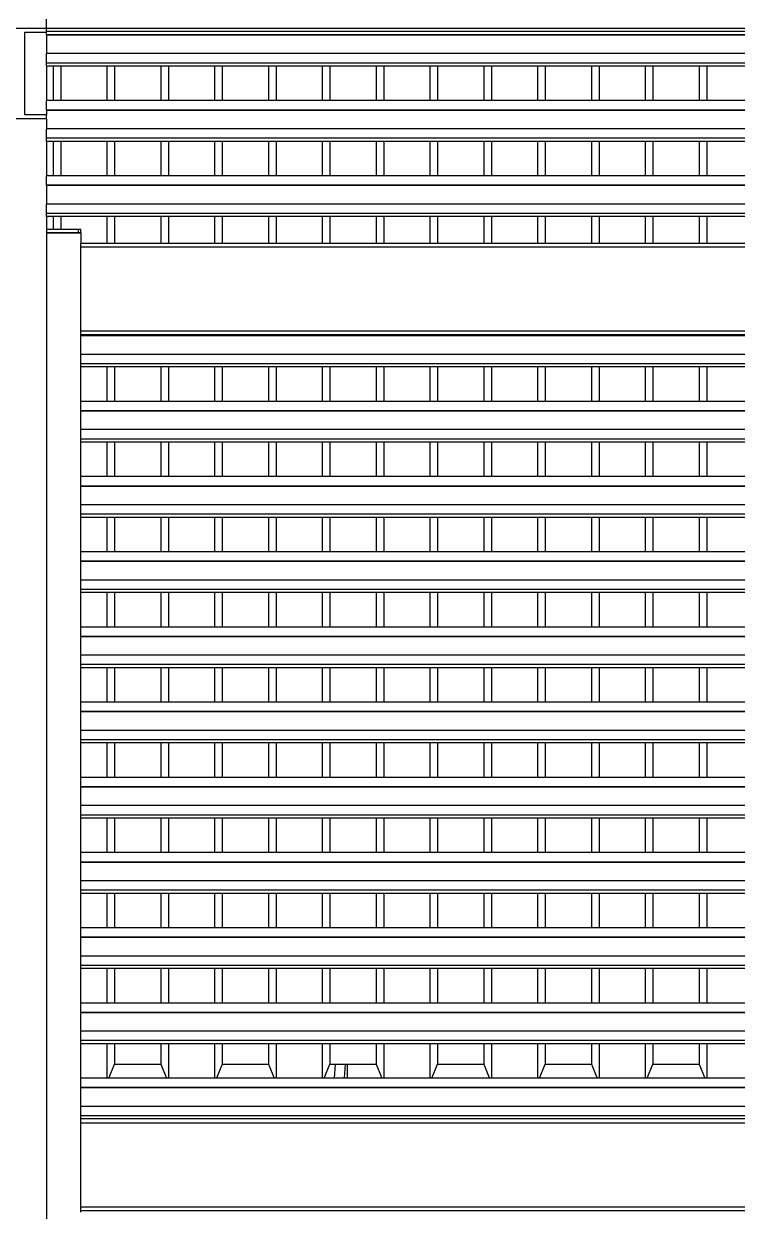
# Model space of a CAD drawing. Extents: x -92 to 92, y -11 to 21.
# Drawn here: x 27.788 to 29.66, y 7.076 to 10.191 of the extents above; entities that cross this region are included whole.
import ezdxf

# ---------------------------------------------------------------- set-up
doc = ezdxf.new("R2010")
doc.units = 0
doc.layers.get('0').update_dxf_attribs({"linetype": 'CONTINUOUS'})

msp = doc.modelspace()

# ---------------------------------------------------------------- linework, layer by layer
for p, q in [((27.8473, 10.1788), (27.8473, 10.2035)), ((27.8473, 10.1788), (27.7273, 10.1788)), ((27.7904, 9.9518), (27.7904, 10.1692)), ((27.7904, 10.1692), (27.8473, 10.1692)), ((27.8473, 10.1706), (27.8473, 10.1788)), ((31.4713, 10.1788), (27.8473, 10.1788)), ((31.4713, 10.1706), (27.8473, 10.1706)), ((27.8473, 10.1692), (27.8473, 10.1706)), ((27.8473, 10.1621), (27.8473, 10.1692)), ((31.4713, 10.1621), (27.8473, 10.1621)), ((27.8473, 10.1613), (27.8473, 10.1621)), ((31.4713, 10.1613), (27.8473, 10.1613)), ((27.8473, 10.1613), (27.8473, 10.1128)), ((31.4713, 10.1128), (27.8473, 10.1128)), ((27.8473, 10.0881), (27.8473, 10.1128)), ((31.4713, 10.0881), (27.8473, 10.0881)), ((27.8473, 10.0799), (27.8473, 10.0881)), ((27.8649, 10.0799), (27.8473, 10.0799)), ((27.8473, 10.0799), (27.8473, 9.9895)), ((27.8649, 10.0799), (27.8649, 9.9895)), ((27.8851, 10.0799), (27.8649, 10.0799)), ((27.8851, 10.0799), (27.8851, 9.9895)), ((28.0061, 10.0799), (27.8851, 10.0799)), ((28.0061, 10.0799), (28.0061, 9.9895)), ((28.0263, 10.0799), (28.0061, 10.0799)), ((28.0263, 10.0799), (28.0263, 9.9895)), ((28.1473, 10.0799), (28.0263, 10.0799)), ((28.1473, 10.0799), (28.1473, 9.9895)), ((28.1675, 10.0799), (28.1473, 10.0799)), ((28.1675, 10.0799), (28.1675, 9.9895)), ((28.2885, 10.0799), (28.1675, 10.0799)), ((28.2885, 10.0799), (28.2885, 9.9895)), ((28.3087, 10.0799), (28.2885, 10.0799)), ((28.3087, 10.0799), (28.3087, 9.9895)), ((28.4297, 10.0799), (28.3087, 10.0799)), ((28.4297, 10.0799), (28.4297, 9.9895)), ((28.4499, 10.0799), (28.4297, 10.0799)), ((28.4499, 10.0799), (28.4499, 9.9895)), ((28.5709, 10.0799), (28.4499, 10.0799)), ((28.5709, 10.0799), (28.5709, 9.9895)), ((28.5911, 10.0799), (28.5709, 10.0799)), ((28.5911, 10.0799), (28.5911, 9.9895)), ((28.7121, 10.0799), (28.5911, 10.0799)), ((28.7121, 10.0799), (28.7121, 9.9895)), ((28.7323, 10.0799), (28.7121, 10.0799)), ((28.7323, 10.0799), (28.7323, 9.9895)), ((28.8533, 10.0799), (28.7323, 10.0799)), ((28.8533, 10.0799), (28.8533, 9.9895)), ((28.8735, 10.0799), (28.8533, 10.0799)), ((28.8735, 10.0799), (28.8735, 9.9895)), ((28.9945, 10.0799), (28.8735, 10.0799)), ((28.9945, 10.0799), (28.9945, 9.9895)), ((29.0147, 10.0799), (28.9945, 10.0799)), ((29.0147, 10.0799), (29.0147, 9.9895)), ((29.1357, 10.0799), (29.0147, 10.0799)), ((29.1357, 10.0799), (29.1357, 9.9895)), ((29.1559, 10.0799), (29.1357, 10.0799)), ((29.1559, 10.0799), (29.1559, 9.9895)), ((29.277, 10.0799), (29.1559, 10.0799)), ((29.277, 10.0799), (29.277, 9.9895)), ((29.2971, 10.0799), (29.277, 10.0799)), ((29.2971, 10.0799), (29.2971, 9.9895)), ((29.4182, 10.0799), (29.2971, 10.0799)), ((29.4182, 10.0799), (29.4182, 9.9895)), ((29.4383, 10.0799), (29.4182, 10.0799)), ((29.4383, 10.0799), (29.4383, 9.9895)), ((29.5594, 10.0799), (29.4383, 10.0799)), ((29.5594, 10.0799), (29.5594, 9.9895)), ((29.5795, 10.0799), (29.5594, 10.0799)), ((29.5795, 10.0799), (29.5795, 9.9895)), ((29.7006, 10.0799), (29.5795, 10.0799)), ((27.8473, 9.9648), (27.8473, 9.9895)), ((27.8649, 9.9895), (27.8473, 9.9895)), ((27.8851, 9.9895), (27.8649, 9.9895)), ((28.0061, 9.9895), (27.8851, 9.9895)), ((28.0263, 9.9895), (28.0061, 9.9895)), ((28.1473, 9.9895), (28.0263, 9.9895)), ((28.1675, 9.9895), (28.1473, 9.9895)), ((28.2885, 9.9895), (28.1675, 9.9895)), ((28.3087, 9.9895), (28.2885, 9.9895)), ((28.4297, 9.9895), (28.3087, 9.9895)), ((28.4499, 9.9895), (28.4297, 9.9895)), ((28.5709, 9.9895), (28.4499, 9.9895)), ((28.5911, 9.9895), (28.5709, 9.9895)), ((28.7121, 9.9895), (28.5911, 9.9895)), ((28.7323, 9.9895), (28.7121, 9.9895)), ((28.8533, 9.9895), (28.7323, 9.9895)), ((28.8735, 9.9895), (28.8533, 9.9895)), ((28.9945, 9.9895), (28.8735, 9.9895)), ((29.0147, 9.9895), (28.9945, 9.9895)), ((29.1357, 9.9895), (29.0147, 9.9895)), ((29.1559, 9.9895), (29.1357, 9.9895)), ((29.277, 9.9895), (29.1559, 9.9895)), ((29.2971, 9.9895), (29.277, 9.9895)), ((29.4182, 9.9895), (29.2971, 9.9895)), ((29.4383, 9.9895), (29.4182, 9.9895)), ((29.5594, 9.9895), (29.4383, 9.9895)), ((29.5795, 9.9895), (29.5594, 9.9895)), ((29.7006, 9.9895), (29.5795, 9.9895)), ((27.8473, 9.9421), (27.7273, 9.9421)), ((27.8473, 9.9518), (27.7904, 9.9518)), ((31.4713, 9.9648), (27.8473, 9.9648)), ((27.8473, 9.964), (27.8473, 9.9648)), ((31.4713, 9.964), (27.8473, 9.964)), ((27.8473, 9.964), (27.8473, 9.9518)), ((27.8473, 9.9421), (27.8473, 9.9518)), ((27.8473, 9.9421), (27.8473, 9.9155)), ((31.4713, 9.9155), (27.8473, 9.9155)), ((27.8473, 9.8908), (27.8473, 9.9155)), ((31.4713, 9.8908), (27.8473, 9.8908)), ((27.8473, 9.8826), (27.8473, 9.8908)), ((27.8649, 9.8826), (27.8473, 9.8826)), ((27.8473, 9.8826), (27.8473, 9.7922)), ((27.8649, 9.8826), (27.8649, 9.7922)), ((27.8851, 9.8826), (27.8649, 9.8826)), ((27.8851, 9.8826), (27.8851, 9.7922)), ((28.0061, 9.8826), (27.8851, 9.8826)), ((28.0061, 9.8826), (28.0061, 9.7922)), ((28.0263, 9.8826), (28.0061, 9.8826)), ((28.0263, 9.8826), (28.0263, 9.7922)), ((28.1473, 9.8826), (28.0263, 9.8826)), ((28.1473, 9.8826), (28.1473, 9.7922)), ((28.1675, 9.8826), (28.1473, 9.8826)), ((28.1675, 9.8826), (28.1675, 9.7922)), ((28.2885, 9.8826), (28.1675, 9.8826)), ((28.2885, 9.8826), (28.2885, 9.7922)), ((28.3087, 9.8826), (28.2885, 9.8826)), ((28.3087, 9.8826), (28.3087, 9.7922)), ((28.4297, 9.8826), (28.3087, 9.8826)), ((28.4297, 9.8826), (28.4297, 9.7922)), ((28.4499, 9.8826), (28.4297, 9.8826)), ((28.4499, 9.8826), (28.4499, 9.7922)), ((28.5709, 9.8826), (28.4499, 9.8826)), ((28.5709, 9.8826), (28.5709, 9.7922)), ((28.5911, 9.8826), (28.5709, 9.8826)), ((28.5911, 9.8826), (28.5911, 9.7922)), ((28.7121, 9.8826), (28.5911, 9.8826)), ((28.7121, 9.8826), (28.7121, 9.7922)), ((28.7323, 9.8826), (28.7121, 9.8826)), ((28.7323, 9.8826), (28.7323, 9.7922)), ((28.8533, 9.8826), (28.7323, 9.8826)), ((28.8533, 9.8826), (28.8533, 9.7922)), ((28.8735, 9.8826), (28.8533, 9.8826)), ((28.8735, 9.8826), (28.8735, 9.7922)), ((28.9945, 9.8826), (28.8735, 9.8826)), ((28.9945, 9.8826), (28.9945, 9.7922)), ((29.0147, 9.8826), (28.9945, 9.8826)), ((29.0147, 9.8826), (29.0147, 9.7922)), ((29.1357, 9.8826), (29.0147, 9.8826)), ((29.1357, 9.8826), (29.1357, 9.7922)), ((29.1559, 9.8826), (29.1357, 9.8826)), ((29.1559, 9.8826), (29.1559, 9.7922)), ((29.277, 9.8826), (29.1559, 9.8826)), ((29.277, 9.8826), (29.277, 9.7922)), ((29.2971, 9.8826), (29.277, 9.8826)), ((29.2971, 9.8826), (29.2971, 9.7922)), ((29.4182, 9.8826), (29.2971, 9.8826)), ((29.4182, 9.8826), (29.4182, 9.7922)), ((29.4383, 9.8826), (29.4182, 9.8826)), ((29.4383, 9.8826), (29.4383, 9.7922)), ((29.5594, 9.8826), (29.4383, 9.8826)), ((29.5594, 9.8826), (29.5594, 9.7922)), ((29.5795, 9.8826), (29.5594, 9.8826)), ((29.5795, 9.8826), (29.5795, 9.7922)), ((29.7006, 9.8826), (29.5795, 9.8826)), ((27.8473, 9.7675), (27.8473, 9.7922)), ((27.8649, 9.7922), (27.8473, 9.7922)), ((27.8851, 9.7922), (27.8649, 9.7922)), ((28.0061, 9.7922), (27.8851, 9.7922)), ((28.0263, 9.7922), (28.0061, 9.7922)), ((28.1473, 9.7922), (28.0263, 9.7922)), ((28.1675, 9.7922), (28.1473, 9.7922)), ((28.2885, 9.7922), (28.1675, 9.7922)), ((28.3087, 9.7922), (28.2885, 9.7922)), ((28.4297, 9.7922), (28.3087, 9.7922)), ((28.4499, 9.7922), (28.4297, 9.7922)), ((28.5709, 9.7922), (28.4499, 9.7922)), ((28.5911, 9.7922), (28.5709, 9.7922)), ((28.7121, 9.7922), (28.5911, 9.7922)), ((28.7323, 9.7922), (28.7121, 9.7922)), ((28.8533, 9.7922), (28.7323, 9.7922)), ((28.8735, 9.7922), (28.8533, 9.7922)), ((28.9945, 9.7922), (28.8735, 9.7922)), ((29.0147, 9.7922), (28.9945, 9.7922)), ((29.1357, 9.7922), (29.0147, 9.7922)), ((29.1559, 9.7922), (29.1357, 9.7922)), ((29.277, 9.7922), (29.1559, 9.7922)), ((29.2971, 9.7922), (29.277, 9.7922)), ((29.4182, 9.7922), (29.2971, 9.7922)), ((29.4383, 9.7922), (29.4182, 9.7922)), ((29.5594, 9.7922), (29.4383, 9.7922)), ((29.5795, 9.7922), (29.5594, 9.7922)), ((29.7006, 9.7922), (29.5795, 9.7922)), ((31.4713, 9.7675), (27.8473, 9.7675)), ((27.8473, 9.7667), (27.8473, 9.7675)), ((31.4713, 9.7667), (27.8473, 9.7667)), ((27.8473, 9.7667), (27.8473, 9.7182)), ((31.4713, 9.7182), (27.8473, 9.7182)), ((27.8473, 9.6936), (27.8473, 9.7182)), ((31.4713, 9.6936), (27.8473, 9.6936)), ((27.8473, 9.6853), (27.8473, 9.6936)), ((27.8649, 9.6853), (27.8473, 9.6853)), ((27.8473, 9.6853), (27.8473, 9.6523)), ((27.8649, 9.6853), (27.8649, 9.6523)), ((27.8851, 9.6853), (27.8649, 9.6853)), ((27.8851, 9.6853), (27.8851, 9.6523)), ((28.0061, 9.6853), (27.8851, 9.6853)), ((28.0061, 9.6853), (28.0061, 9.6157)), ((28.0263, 9.6853), (28.0061, 9.6853)), ((28.0263, 9.6853), (28.0263, 9.6157)), ((28.1473, 9.6853), (28.0263, 9.6853)), ((28.1473, 9.6853), (28.1473, 9.6157)), ((28.1675, 9.6853), (28.1473, 9.6853)), ((28.1675, 9.6853), (28.1675, 9.6157)), ((28.2885, 9.6853), (28.1675, 9.6853)), ((28.2885, 9.6853), (28.2885, 9.6157)), ((28.3087, 9.6853), (28.2885, 9.6853)), ((28.3087, 9.6853), (28.3087, 9.6157)), ((28.4297, 9.6853), (28.3087, 9.6853)), ((28.4297, 9.6853), (28.4297, 9.6157)), ((28.4499, 9.6853), (28.4297, 9.6853)), ((28.4499, 9.6853), (28.4499, 9.6157)), ((28.5709, 9.6853), (28.4499, 9.6853)), ((28.5709, 9.6853), (28.5709, 9.6157)), ((28.5911, 9.6853), (28.5709, 9.6853)), ((28.5911, 9.6853), (28.5911, 9.6157)), ((28.7121, 9.6853), (28.5911, 9.6853)), ((28.7121, 9.6853), (28.7121, 9.6157)), ((28.7323, 9.6853), (28.7121, 9.6853)), ((28.7323, 9.6853), (28.7323, 9.6157)), ((28.8533, 9.6853), (28.7323, 9.6853)), ((28.8533, 9.6853), (28.8533, 9.6157)), ((28.8735, 9.6853), (28.8533, 9.6853)), ((28.8735, 9.6853), (28.8735, 9.6157)), ((28.9945, 9.6853), (28.8735, 9.6853)), ((28.9945, 9.6853), (28.9945, 9.6157)), ((29.0147, 9.6853), (28.9945, 9.6853)), ((29.0147, 9.6853), (29.0147, 9.6157)), ((29.1357, 9.6853), (29.0147, 9.6853)), ((29.1357, 9.6853), (29.1357, 9.6157)), ((29.1559, 9.6853), (29.1357, 9.6853)), ((29.1559, 9.6853), (29.1559, 9.6157)), ((29.277, 9.6853), (29.1559, 9.6853)), ((29.277, 9.6853), (29.277, 9.6157)), ((29.2971, 9.6853), (29.277, 9.6853)), ((29.2971, 9.6853), (29.2971, 9.6157)), ((29.4182, 9.6853), (29.2971, 9.6853)), ((29.4182, 9.6853), (29.4182, 9.6157)), ((29.4383, 9.6853), (29.4182, 9.6853)), ((29.4383, 9.6853), (29.4383, 9.6157)), ((29.5594, 9.6853), (29.4383, 9.6853)), ((29.5594, 9.6853), (29.5594, 9.6157)), ((29.5795, 9.6853), (29.5594, 9.6853)), ((29.5795, 9.6853), (29.5795, 9.6157)), ((29.7006, 9.6853), (29.5795, 9.6853)), ((27.8473, 9.6523), (27.8649, 9.6523)), ((27.8473, 9.6523), (27.8473, 9.6424)), ((27.8473, 9.6424), (27.9313, 9.6424)), ((27.8473, 9.6424), (27.8473, 9.6423)), ((27.9313, 9.6423), (27.8473, 9.6423)), ((27.8473, 9.6423), (27.8473, 3.7037)), ((27.8649, 9.6523), (27.8851, 9.6523)), ((27.8851, 9.6523), (27.9313, 9.6523)), ((27.9313, 9.6424), (27.9313, 9.6523)), ((27.9313, 9.6523), (27.9373, 9.6523)), ((27.9313, 9.6424), (27.9313, 9.6423)), ((27.9313, 9.6424), (27.9373, 9.6424)), ((27.9373, 9.6423), (27.9313, 9.6423)), ((27.9373, 9.6424), (27.9373, 9.6523)), ((27.9373, 9.6424), (27.9373, 9.6423)), ((27.9373, 9.6423), (27.9373, 9.6157)), ((27.9373, 9.6157), (28.0061, 9.6157)), ((27.9373, 9.6059), (27.9373, 9.6157)), ((27.9373, 9.6059), (31.4713, 9.6059)), ((27.9373, 9.3855), (27.9373, 9.6059)), ((28.0061, 9.6157), (28.0263, 9.6157)), ((28.0263, 9.6157), (28.1473, 9.6157)), ((28.1473, 9.6157), (28.1675, 9.6157)), ((28.1675, 9.6157), (28.2885, 9.6157)), ((28.2885, 9.6157), (28.3087, 9.6157)), ((28.3087, 9.6157), (28.4297, 9.6157)), ((28.4297, 9.6157), (28.4499, 9.6157)), ((28.4499, 9.6157), (28.5709, 9.6157)), ((28.5709, 9.6157), (28.5911, 9.6157)), ((28.5911, 9.6157), (28.7121, 9.6157)), ((28.7121, 9.6157), (28.7323, 9.6157)), ((28.7323, 9.6157), (28.8533, 9.6157)), ((28.8533, 9.6157), (28.8735, 9.6157)), ((28.8735, 9.6157), (28.9945, 9.6157)), ((28.9945, 9.6157), (29.0147, 9.6157)), ((29.0147, 9.6157), (29.1357, 9.6157)), ((29.1357, 9.6157), (29.1559, 9.6157)), ((29.1559, 9.6157), (29.277, 9.6157)), ((29.277, 9.6157), (29.2971, 9.6157)), ((29.2971, 9.6157), (29.4182, 9.6157)), ((29.4182, 9.6157), (29.4383, 9.6157)), ((29.4383, 9.6157), (29.5594, 9.6157)), ((29.5594, 9.6157), (29.5795, 9.6157)), ((29.5795, 9.6157), (29.7006, 9.6157)), ((27.9373, 9.3855), (31.4713, 9.3855)), ((27.9373, 9.3757), (27.9373, 9.3855)), ((27.9373, 9.3757), (31.4713, 9.3757)), ((27.9373, 9.373), (27.9373, 9.3757)), ((31.4713, 9.373), (27.9373, 9.373)), ((27.9373, 9.3722), (27.9373, 9.373)), ((31.4713, 9.3722), (27.9373, 9.3722)), ((27.9373, 9.3237), (27.9373, 9.3722)), ((31.4713, 9.3237), (27.9373, 9.3237)), ((27.9373, 9.299), (27.9373, 9.3237)), ((31.4713, 9.299), (27.9373, 9.299)), ((27.9373, 9.2908), (27.9373, 9.299)), ((28.0061, 9.2908), (27.9373, 9.2908)), ((27.9373, 9.2004), (27.9373, 9.2908)), ((28.0061, 9.2908), (28.0061, 9.2004)), ((28.0263, 9.2908), (28.0061, 9.2908)), ((28.0263, 9.2908), (28.0263, 9.2004)), ((28.1473, 9.2908), (28.0263, 9.2908)), ((28.1473, 9.2908), (28.1473, 9.2004)), ((28.1675, 9.2908), (28.1473, 9.2908)), ((28.1675, 9.2908), (28.1675, 9.2004)), ((28.2885, 9.2908), (28.1675, 9.2908)), ((28.2885, 9.2908), (28.2885, 9.2004)), ((28.3087, 9.2908), (28.2885, 9.2908)), ((28.3087, 9.2908), (28.3087, 9.2004)), ((28.4297, 9.2908), (28.3087, 9.2908)), ((28.4297, 9.2908), (28.4297, 9.2004)), ((28.4499, 9.2908), (28.4297, 9.2908)), ((28.4499, 9.2908), (28.4499, 9.2004)), ((28.5709, 9.2908), (28.4499, 9.2908)), ((28.5709, 9.2908), (28.5709, 9.2004)), ((28.5911, 9.2908), (28.5709, 9.2908)), ((28.5911, 9.2908), (28.5911, 9.2004)), ((28.7121, 9.2908), (28.5911, 9.2908)), ((28.7121, 9.2908), (28.7121, 9.2004)), ((28.7323, 9.2908), (28.7121, 9.2908)), ((28.7323, 9.2908), (28.7323, 9.2004)), ((28.8533, 9.2908), (28.7323, 9.2908)), ((28.8533, 9.2908), (28.8533, 9.2004)), ((28.8735, 9.2908), (28.8533, 9.2908)), ((28.8735, 9.2908), (28.8735, 9.2004)), ((28.9945, 9.2908), (28.8735, 9.2908)), ((28.9945, 9.2908), (28.9945, 9.2004)), ((29.0147, 9.2908), (28.9945, 9.2908)), ((29.0147, 9.2908), (29.0147, 9.2004)), ((29.1357, 9.2908), (29.0147, 9.2908)), ((29.1357, 9.2908), (29.1357, 9.2004)), ((29.1559, 9.2908), (29.1357, 9.2908)), ((29.1559, 9.2908), (29.1559, 9.2004)), ((29.277, 9.2908), (29.1559, 9.2908)), ((29.277, 9.2908), (29.277, 9.2004)), ((29.2971, 9.2908), (29.277, 9.2908)), ((29.2971, 9.2908), (29.2971, 9.2004)), ((29.4182, 9.2908), (29.2971, 9.2908)), ((29.4182, 9.2908), (29.4182, 9.2004)), ((29.4383, 9.2908), (29.4182, 9.2908)), ((29.4383, 9.2908), (29.4383, 9.2004)), ((29.5594, 9.2908), (29.4383, 9.2908)), ((29.5594, 9.2908), (29.5594, 9.2004)), ((29.5795, 9.2908), (29.5594, 9.2908)), ((29.5795, 9.2908), (29.5795, 9.2004)), ((29.7006, 9.2908), (29.5795, 9.2908)), ((28.0061, 9.2004), (27.9373, 9.2004)), ((27.9373, 9.1757), (27.9373, 9.2004)), ((28.0263, 9.2004), (28.0061, 9.2004)), ((28.1473, 9.2004), (28.0263, 9.2004)), ((28.1675, 9.2004), (28.1473, 9.2004)), ((28.2885, 9.2004), (28.1675, 9.2004)), ((28.3087, 9.2004), (28.2885, 9.2004)), ((28.4297, 9.2004), (28.3087, 9.2004)), ((28.4499, 9.2004), (28.4297, 9.2004)), ((28.5709, 9.2004), (28.4499, 9.2004)), ((28.5911, 9.2004), (28.5709, 9.2004)), ((28.7121, 9.2004), (28.5911, 9.2004)), ((28.7323, 9.2004), (28.7121, 9.2004)), ((28.8533, 9.2004), (28.7323, 9.2004)), ((28.8735, 9.2004), (28.8533, 9.2004)), ((28.9945, 9.2004), (28.8735, 9.2004)), ((29.0147, 9.2004), (28.9945, 9.2004)), ((29.1357, 9.2004), (29.0147, 9.2004)), ((29.1559, 9.2004), (29.1357, 9.2004)), ((29.277, 9.2004), (29.1559, 9.2004)), ((29.2971, 9.2004), (29.277, 9.2004)), ((29.4182, 9.2004), (29.2971, 9.2004)), ((29.4383, 9.2004), (29.4182, 9.2004)), ((29.5594, 9.2004), (29.4383, 9.2004)), ((29.5795, 9.2004), (29.5594, 9.2004)), ((29.7006, 9.2004), (29.5795, 9.2004)), ((31.4713, 9.1757), (27.9373, 9.1757)), ((27.9373, 9.1749), (27.9373, 9.1757)), ((31.4713, 9.1749), (27.9373, 9.1749)), ((27.9373, 9.1264), (27.9373, 9.1749)), ((31.4713, 9.1264), (27.9373, 9.1264)), ((27.9373, 9.1017), (27.9373, 9.1264)), ((31.4713, 9.1017), (27.9373, 9.1017)), ((27.9373, 9.0935), (27.9373, 9.1017)), ((28.0061, 9.0935), (27.9373, 9.0935)), ((27.9373, 9.0031), (27.9373, 9.0935)), ((28.0061, 9.0935), (28.0061, 9.0031)), ((28.0263, 9.0935), (28.0061, 9.0935)), ((28.0263, 9.0935), (28.0263, 9.0031)), ((28.1473, 9.0935), (28.0263, 9.0935)), ((28.1473, 9.0935), (28.1473, 9.0031)), ((28.1675, 9.0935), (28.1473, 9.0935)), ((28.1675, 9.0935), (28.1675, 9.0031)), ((28.2885, 9.0935), (28.1675, 9.0935)), ((28.2885, 9.0935), (28.2885, 9.0031)), ((28.3087, 9.0935), (28.2885, 9.0935)), ((28.3087, 9.0935), (28.3087, 9.0031)), ((28.4297, 9.0935), (28.3087, 9.0935)), ((28.4297, 9.0935), (28.4297, 9.0031)), ((28.4499, 9.0935), (28.4297, 9.0935)), ((28.4499, 9.0935), (28.4499, 9.0031)), ((28.5709, 9.0935), (28.4499, 9.0935)), ((28.5709, 9.0935), (28.5709, 9.0031)), ((28.5911, 9.0935), (28.5709, 9.0935)), ((28.5911, 9.0935), (28.5911, 9.0031)), ((28.7121, 9.0935), (28.5911, 9.0935)), ((28.7121, 9.0935), (28.7121, 9.0031)), ((28.7323, 9.0935), (28.7121, 9.0935)), ((28.7323, 9.0935), (28.7323, 9.0031)), ((28.8533, 9.0935), (28.7323, 9.0935)), ((28.8533, 9.0935), (28.8533, 9.0031)), ((28.8735, 9.0935), (28.8533, 9.0935)), ((28.8735, 9.0935), (28.8735, 9.0031)), ((28.9945, 9.0935), (28.8735, 9.0935)), ((28.9945, 9.0935), (28.9945, 9.0031)), ((29.0147, 9.0935), (28.9945, 9.0935)), ((29.0147, 9.0935), (29.0147, 9.0031)), ((29.1357, 9.0935), (29.0147, 9.0935)), ((29.1357, 9.0935), (29.1357, 9.0031)), ((29.1559, 9.0935), (29.1357, 9.0935)), ((29.1559, 9.0935), (29.1559, 9.0031)), ((29.277, 9.0935), (29.1559, 9.0935)), ((29.277, 9.0935), (29.277, 9.0031)), ((29.2971, 9.0935), (29.277, 9.0935)), ((29.2971, 9.0935), (29.2971, 9.0031)), ((29.4182, 9.0935), (29.2971, 9.0935)), ((29.4182, 9.0935), (29.4182, 9.0031)), ((29.4383, 9.0935), (29.4182, 9.0935)), ((29.4383, 9.0935), (29.4383, 9.0031)), ((29.5594, 9.0935), (29.4383, 9.0935)), ((29.5594, 9.0935), (29.5594, 9.0031)), ((29.5795, 9.0935), (29.5594, 9.0935)), ((29.5795, 9.0935), (29.5795, 9.0031)), ((29.7006, 9.0935), (29.5795, 9.0935)), ((28.0061, 9.0031), (27.9373, 9.0031)), ((27.9373, 8.9784), (27.9373, 9.0031)), ((31.4713, 8.9784), (27.9373, 8.9784)), ((27.9373, 8.9776), (27.9373, 8.9784)), ((31.4713, 8.9776), (27.9373, 8.9776)), ((27.9373, 8.9291), (27.9373, 8.9776)), ((28.0263, 9.0031), (28.0061, 9.0031)), ((28.1473, 9.0031), (28.0263, 9.0031)), ((28.1675, 9.0031), (28.1473, 9.0031)), ((28.2885, 9.0031), (28.1675, 9.0031)), ((28.3087, 9.0031), (28.2885, 9.0031)), ((28.4297, 9.0031), (28.3087, 9.0031)), ((28.4499, 9.0031), (28.4297, 9.0031)), ((28.5709, 9.0031), (28.4499, 9.0031)), ((28.5911, 9.0031), (28.5709, 9.0031)), ((28.7121, 9.0031), (28.5911, 9.0031)), ((28.7323, 9.0031), (28.7121, 9.0031)), ((28.8533, 9.0031), (28.7323, 9.0031)), ((28.8735, 9.0031), (28.8533, 9.0031)), ((28.9945, 9.0031), (28.8735, 9.0031)), ((29.0147, 9.0031), (28.9945, 9.0031)), ((29.1357, 9.0031), (29.0147, 9.0031)), ((29.1559, 9.0031), (29.1357, 9.0031)), ((29.277, 9.0031), (29.1559, 9.0031)), ((29.2971, 9.0031), (29.277, 9.0031)), ((29.4182, 9.0031), (29.2971, 9.0031)), ((29.4383, 9.0031), (29.4182, 9.0031)), ((29.5594, 9.0031), (29.4383, 9.0031)), ((29.5795, 9.0031), (29.5594, 9.0031)), ((29.7006, 9.0031), (29.5795, 9.0031)), ((31.4713, 8.9291), (27.9373, 8.9291)), ((27.9373, 8.9044), (27.9373, 8.9291)), ((31.4713, 8.9044), (27.9373, 8.9044)), ((27.9373, 8.8962), (27.9373, 8.9044)), ((28.0061, 8.8962), (27.9373, 8.8962)), ((27.9373, 8.8058), (27.9373, 8.8962)), ((28.0061, 8.8962), (28.0061, 8.8058)), ((28.0263, 8.8962), (28.0061, 8.8962)), ((28.0263, 8.8962), (28.0263, 8.8058)), ((28.1473, 8.8962), (28.0263, 8.8962)), ((28.1473, 8.8962), (28.1473, 8.8058)), ((28.1675, 8.8962), (28.1473, 8.8962)), ((28.1675, 8.8962), (28.1675, 8.8058)), ((28.2885, 8.8962), (28.1675, 8.8962)), ((28.2885, 8.8962), (28.2885, 8.8058)), ((28.3087, 8.8962), (28.2885, 8.8962)), ((28.3087, 8.8962), (28.3087, 8.8058)), ((28.4297, 8.8962), (28.3087, 8.8962)), ((28.4297, 8.8962), (28.4297, 8.8058)), ((28.4499, 8.8962), (28.4297, 8.8962)), ((28.4499, 8.8962), (28.4499, 8.8058)), ((28.5709, 8.8962), (28.4499, 8.8962)), ((28.5709, 8.8962), (28.5709, 8.8058)), ((28.5911, 8.8962), (28.5709, 8.8962)), ((28.5911, 8.8962), (28.5911, 8.8058)), ((28.7121, 8.8962), (28.5911, 8.8962)), ((28.7121, 8.8962), (28.7121, 8.8058)), ((28.7323, 8.8962), (28.7121, 8.8962)), ((28.7323, 8.8962), (28.7323, 8.8058)), ((28.8533, 8.8962), (28.7323, 8.8962)), ((28.8533, 8.8962), (28.8533, 8.8058)), ((28.8735, 8.8962), (28.8533, 8.8962)), ((28.8735, 8.8962), (28.8735, 8.8058)), ((28.9945, 8.8962), (28.8735, 8.8962)), ((28.9945, 8.8962), (28.9945, 8.8058)), ((29.0147, 8.8962), (28.9945, 8.8962)), ((29.0147, 8.8962), (29.0147, 8.8058)), ((29.1357, 8.8962), (29.0147, 8.8962)), ((29.1357, 8.8962), (29.1357, 8.8058)), ((29.1559, 8.8962), (29.1357, 8.8962)), ((29.1559, 8.8962), (29.1559, 8.8058)), ((29.277, 8.8962), (29.1559, 8.8962)), ((29.277, 8.8962), (29.277, 8.8058)), ((29.2971, 8.8962), (29.277, 8.8962)), ((29.2971, 8.8962), (29.2971, 8.8058)), ((29.4182, 8.8962), (29.2971, 8.8962)), ((29.4182, 8.8962), (29.4182, 8.8058)), ((29.4383, 8.8962), (29.4182, 8.8962)), ((29.4383, 8.8962), (29.4383, 8.8058)), ((29.5594, 8.8962), (29.4383, 8.8962)), ((29.5594, 8.8962), (29.5594, 8.8058)), ((29.5795, 8.8962), (29.5594, 8.8962)), ((29.5795, 8.8962), (29.5795, 8.8058)), ((29.7006, 8.8962), (29.5795, 8.8962)), ((28.0061, 8.8058), (27.9373, 8.8058)), ((27.9373, 8.7811), (27.9373, 8.8058)), ((28.0263, 8.8058), (28.0061, 8.8058)), ((28.1473, 8.8058), (28.0263, 8.8058)), ((28.1675, 8.8058), (28.1473, 8.8058)), ((28.2885, 8.8058), (28.1675, 8.8058)), ((28.3087, 8.8058), (28.2885, 8.8058)), ((28.4297, 8.8058), (28.3087, 8.8058)), ((28.4499, 8.8058), (28.4297, 8.8058)), ((28.5709, 8.8058), (28.4499, 8.8058)), ((28.5911, 8.8058), (28.5709, 8.8058)), ((28.7121, 8.8058), (28.5911, 8.8058)), ((28.7323, 8.8058), (28.7121, 8.8058)), ((28.8533, 8.8058), (28.7323, 8.8058)), ((28.8735, 8.8058), (28.8533, 8.8058)), ((28.9945, 8.8058), (28.8735, 8.8058)), ((29.0147, 8.8058), (28.9945, 8.8058)), ((29.1357, 8.8058), (29.0147, 8.8058)), ((29.1559, 8.8058), (29.1357, 8.8058)), ((29.277, 8.8058), (29.1559, 8.8058)), ((29.2971, 8.8058), (29.277, 8.8058)), ((29.4182, 8.8058), (29.2971, 8.8058)), ((29.4383, 8.8058), (29.4182, 8.8058)), ((29.5594, 8.8058), (29.4383, 8.8058)), ((29.5795, 8.8058), (29.5594, 8.8058)), ((29.7006, 8.8058), (29.5795, 8.8058)), ((31.4713, 8.7811), (27.9373, 8.7811)), ((27.9373, 8.7803), (27.9373, 8.7811)), ((31.4713, 8.7803), (27.9373, 8.7803)), ((27.9373, 8.7318), (27.9373, 8.7803)), ((31.4713, 8.7318), (27.9373, 8.7318)), ((27.9373, 8.7072), (27.9373, 8.7318)), ((31.4713, 8.7072), (27.9373, 8.7072)), ((27.9373, 8.699), (27.9373, 8.7072)), ((28.0061, 8.699), (27.9373, 8.699)), ((27.9373, 8.6085), (27.9373, 8.699)), ((28.0061, 8.699), (28.0061, 8.6085)), ((28.0263, 8.699), (28.0061, 8.699)), ((28.0263, 8.699), (28.0263, 8.6085)), ((28.1473, 8.699), (28.0263, 8.699)), ((28.1473, 8.699), (28.1473, 8.6085)), ((28.1675, 8.699), (28.1473, 8.699)), ((28.1675, 8.699), (28.1675, 8.6085)), ((28.2885, 8.699), (28.1675, 8.699)), ((28.2885, 8.699), (28.2885, 8.6085)), ((28.3087, 8.699), (28.2885, 8.699)), ((28.3087, 8.699), (28.3087, 8.6085)), ((28.4297, 8.699), (28.3087, 8.699)), ((28.4297, 8.699), (28.4297, 8.6085)), ((28.4499, 8.699), (28.4297, 8.699)), ((28.4499, 8.699), (28.4499, 8.6085)), ((28.5709, 8.699), (28.4499, 8.699)), ((28.5709, 8.699), (28.5709, 8.6085)), ((28.5911, 8.699), (28.5709, 8.699)), ((28.5911, 8.699), (28.5911, 8.6085)), ((28.7121, 8.699), (28.5911, 8.699)), ((28.7121, 8.699), (28.7121, 8.6085)), ((28.7323, 8.699), (28.7121, 8.699)), ((28.7323, 8.699), (28.7323, 8.6085)), ((28.8533, 8.699), (28.7323, 8.699)), ((28.8533, 8.699), (28.8533, 8.6085)), ((28.8735, 8.699), (28.8533, 8.699)), ((28.8735, 8.699), (28.8735, 8.6085)), ((28.9945, 8.699), (28.8735, 8.699)), ((28.9945, 8.699), (28.9945, 8.6085)), ((29.0147, 8.699), (28.9945, 8.699)), ((29.0147, 8.699), (29.0147, 8.6085)), ((29.1357, 8.699), (29.0147, 8.699)), ((29.1357, 8.699), (29.1357, 8.6085)), ((29.1559, 8.699), (29.1357, 8.699)), ((29.1559, 8.699), (29.1559, 8.6085)), ((29.277, 8.699), (29.1559, 8.699)), ((29.277, 8.699), (29.277, 8.6085)), ((29.2971, 8.699), (29.277, 8.699)), ((29.2971, 8.699), (29.2971, 8.6085)), ((29.4182, 8.699), (29.2971, 8.699)), ((29.4182, 8.699), (29.4182, 8.6085)), ((29.4383, 8.699), (29.4182, 8.699)), ((29.4383, 8.699), (29.4383, 8.6085)), ((29.5594, 8.699), (29.4383, 8.699)), ((29.5594, 8.699), (29.5594, 8.6085)), ((29.5795, 8.699), (29.5594, 8.699)), ((29.5795, 8.699), (29.5795, 8.6085)), ((29.7006, 8.699), (29.5795, 8.699)), ((28.0061, 8.6085), (27.9373, 8.6085)), ((27.9373, 8.5839), (27.9373, 8.6085)), ((28.0263, 8.6085), (28.0061, 8.6085)), ((28.1473, 8.6085), (28.0263, 8.6085)), ((28.1675, 8.6085), (28.1473, 8.6085)), ((28.2885, 8.6085), (28.1675, 8.6085)), ((28.3087, 8.6085), (28.2885, 8.6085)), ((28.4297, 8.6085), (28.3087, 8.6085)), ((28.4499, 8.6085), (28.4297, 8.6085)), ((28.5709, 8.6085), (28.4499, 8.6085)), ((28.5911, 8.6085), (28.5709, 8.6085)), ((28.7121, 8.6085), (28.5911, 8.6085)), ((28.7323, 8.6085), (28.7121, 8.6085)), ((28.8533, 8.6085), (28.7323, 8.6085)), ((28.8735, 8.6085), (28.8533, 8.6085)), ((28.9945, 8.6085), (28.8735, 8.6085)), ((29.0147, 8.6085), (28.9945, 8.6085)), ((29.1357, 8.6085), (29.0147, 8.6085)), ((29.1559, 8.6085), (29.1357, 8.6085)), ((29.277, 8.6085), (29.1559, 8.6085)), ((29.2971, 8.6085), (29.277, 8.6085)), ((29.4182, 8.6085), (29.2971, 8.6085)), ((29.4383, 8.6085), (29.4182, 8.6085)), ((29.5594, 8.6085), (29.4383, 8.6085)), ((29.5795, 8.6085), (29.5594, 8.6085)), ((29.7006, 8.6085), (29.5795, 8.6085)), ((31.4713, 8.5839), (27.9373, 8.5839)), ((27.9373, 8.583), (27.9373, 8.5839)), ((31.4713, 8.583), (27.9373, 8.583)), ((27.9373, 8.5346), (27.9373, 8.583)), ((31.4713, 8.5346), (27.9373, 8.5346)), ((27.9373, 8.5099), (27.9373, 8.5346)), ((31.4713, 8.5099), (27.9373, 8.5099)), ((27.9373, 8.5017), (27.9373, 8.5099)), ((28.0061, 8.5017), (27.9373, 8.5017)), ((27.9373, 8.4113), (27.9373, 8.5017)), ((28.0061, 8.5017), (28.0061, 8.4113)), ((28.0263, 8.5017), (28.0061, 8.5017)), ((28.0263, 8.5017), (28.0263, 8.4113)), ((28.1473, 8.5017), (28.0263, 8.5017)), ((28.1473, 8.5017), (28.1473, 8.4113)), ((28.1675, 8.5017), (28.1473, 8.5017)), ((28.1675, 8.5017), (28.1675, 8.4113)), ((28.2885, 8.5017), (28.1675, 8.5017)), ((28.2885, 8.5017), (28.2885, 8.4113)), ((28.3087, 8.5017), (28.2885, 8.5017)), ((28.3087, 8.5017), (28.3087, 8.4113)), ((28.4297, 8.5017), (28.3087, 8.5017)), ((28.4297, 8.5017), (28.4297, 8.4113)), ((28.4499, 8.5017), (28.4297, 8.5017)), ((28.4499, 8.5017), (28.4499, 8.4113)), ((28.5709, 8.5017), (28.4499, 8.5017)), ((28.5709, 8.5017), (28.5709, 8.4113)), ((28.5911, 8.5017), (28.5709, 8.5017)), ((28.5911, 8.5017), (28.5911, 8.4113)), ((28.7121, 8.5017), (28.5911, 8.5017)), ((28.7121, 8.5017), (28.7121, 8.4113)), ((28.7323, 8.5017), (28.7121, 8.5017)), ((28.7323, 8.5017), (28.7323, 8.4113)), ((28.8533, 8.5017), (28.7323, 8.5017)), ((28.8533, 8.5017), (28.8533, 8.4113)), ((28.8735, 8.5017), (28.8533, 8.5017)), ((28.8735, 8.5017), (28.8735, 8.4113)), ((28.9945, 8.5017), (28.8735, 8.5017)), ((28.9945, 8.5017), (28.9945, 8.4113)), ((29.0147, 8.5017), (28.9945, 8.5017)), ((29.0147, 8.5017), (29.0147, 8.4113)), ((29.1357, 8.5017), (29.0147, 8.5017)), ((29.1357, 8.5017), (29.1357, 8.4113)), ((29.1559, 8.5017), (29.1357, 8.5017)), ((29.1559, 8.5017), (29.1559, 8.4113)), ((29.277, 8.5017), (29.1559, 8.5017)), ((29.277, 8.5017), (29.277, 8.4113)), ((29.2971, 8.5017), (29.277, 8.5017)), ((29.2971, 8.5017), (29.2971, 8.4113)), ((29.4182, 8.5017), (29.2971, 8.5017)), ((29.4182, 8.5017), (29.4182, 8.4113)), ((29.4383, 8.5017), (29.4182, 8.5017)), ((29.4383, 8.5017), (29.4383, 8.4113)), ((29.5594, 8.5017), (29.4383, 8.5017)), ((29.5594, 8.5017), (29.5594, 8.4113)), ((29.5795, 8.5017), (29.5594, 8.5017)), ((29.5795, 8.5017), (29.5795, 8.4113)), ((29.7006, 8.5017), (29.5795, 8.5017)), ((28.0061, 8.4113), (27.9373, 8.4113)), ((27.9373, 8.3866), (27.9373, 8.4113)), ((31.4713, 8.3866), (27.9373, 8.3866)), ((27.9373, 8.3858), (27.9373, 8.3866)), ((31.4713, 8.3858), (27.9373, 8.3858)), ((27.9373, 8.3373), (27.9373, 8.3858)), ((28.0263, 8.4113), (28.0061, 8.4113)), ((28.1473, 8.4113), (28.0263, 8.4113)), ((28.1675, 8.4113), (28.1473, 8.4113)), ((28.2885, 8.4113), (28.1675, 8.4113)), ((28.3087, 8.4113), (28.2885, 8.4113)), ((28.4297, 8.4113), (28.3087, 8.4113)), ((28.4499, 8.4113), (28.4297, 8.4113)), ((28.5709, 8.4113), (28.4499, 8.4113)), ((28.5911, 8.4113), (28.5709, 8.4113)), ((28.7121, 8.4113), (28.5911, 8.4113)), ((28.7323, 8.4113), (28.7121, 8.4113)), ((28.8533, 8.4113), (28.7323, 8.4113)), ((28.8735, 8.4113), (28.8533, 8.4113)), ((28.9945, 8.4113), (28.8735, 8.4113)), ((29.0147, 8.4113), (28.9945, 8.4113)), ((29.1357, 8.4113), (29.0147, 8.4113)), ((29.1559, 8.4113), (29.1357, 8.4113)), ((29.277, 8.4113), (29.1559, 8.4113)), ((29.2971, 8.4113), (29.277, 8.4113)), ((29.4182, 8.4113), (29.2971, 8.4113)), ((29.4383, 8.4113), (29.4182, 8.4113)), ((29.5594, 8.4113), (29.4383, 8.4113)), ((29.5795, 8.4113), (29.5594, 8.4113)), ((29.7006, 8.4113), (29.5795, 8.4113)), ((31.4713, 8.3373), (27.9373, 8.3373)), ((27.9373, 8.3126), (27.9373, 8.3373)), ((31.4713, 8.3126), (27.9373, 8.3126)), ((27.9373, 8.3044), (27.9373, 8.3126)), ((28.0061, 8.3044), (27.9373, 8.3044)), ((27.9373, 8.214), (27.9373, 8.3044)), ((28.0061, 8.3044), (28.0061, 8.214)), ((28.0263, 8.3044), (28.0061, 8.3044)), ((28.0263, 8.3044), (28.0263, 8.214)), ((28.1473, 8.3044), (28.0263, 8.3044)), ((28.1473, 8.3044), (28.1473, 8.214)), ((28.1675, 8.3044), (28.1473, 8.3044)), ((28.1675, 8.3044), (28.1675, 8.214)), ((28.2885, 8.3044), (28.1675, 8.3044)), ((28.2885, 8.3044), (28.2885, 8.214)), ((28.3087, 8.3044), (28.2885, 8.3044)), ((28.3087, 8.3044), (28.3087, 8.214)), ((28.4297, 8.3044), (28.3087, 8.3044)), ((28.4297, 8.3044), (28.4297, 8.214)), ((28.4499, 8.3044), (28.4297, 8.3044)), ((28.4499, 8.3044), (28.4499, 8.214)), ((28.5709, 8.3044), (28.4499, 8.3044)), ((28.5709, 8.3044), (28.5709, 8.214)), ((28.5911, 8.3044), (28.5709, 8.3044)), ((28.5911, 8.3044), (28.5911, 8.214)), ((28.7121, 8.3044), (28.5911, 8.3044)), ((28.7121, 8.3044), (28.7121, 8.214)), ((28.7323, 8.3044), (28.7121, 8.3044)), ((28.7323, 8.3044), (28.7323, 8.214)), ((28.8533, 8.3044), (28.7323, 8.3044)), ((28.8533, 8.3044), (28.8533, 8.214)), ((28.8735, 8.3044), (28.8533, 8.3044)), ((28.8735, 8.3044), (28.8735, 8.214)), ((28.9945, 8.3044), (28.8735, 8.3044)), ((28.9945, 8.3044), (28.9945, 8.214)), ((29.0147, 8.3044), (28.9945, 8.3044)), ((29.0147, 8.3044), (29.0147, 8.214)), ((29.1357, 8.3044), (29.0147, 8.3044)), ((29.1357, 8.3044), (29.1357, 8.214)), ((29.1559, 8.3044), (29.1357, 8.3044)), ((29.1559, 8.3044), (29.1559, 8.214)), ((29.277, 8.3044), (29.1559, 8.3044)), ((29.277, 8.3044), (29.277, 8.214)), ((29.2971, 8.3044), (29.277, 8.3044)), ((29.2971, 8.3044), (29.2971, 8.214)), ((29.4182, 8.3044), (29.2971, 8.3044)), ((29.4182, 8.3044), (29.4182, 8.214)), ((29.4383, 8.3044), (29.4182, 8.3044)), ((29.4383, 8.3044), (29.4383, 8.214)), ((29.5594, 8.3044), (29.4383, 8.3044)), ((29.5594, 8.3044), (29.5594, 8.214)), ((29.5795, 8.3044), (29.5594, 8.3044)), ((29.5795, 8.3044), (29.5795, 8.214)), ((29.7006, 8.3044), (29.5795, 8.3044)), ((28.0061, 8.214), (27.9373, 8.214)), ((27.9373, 8.1893), (27.9373, 8.214)), ((28.0263, 8.214), (28.0061, 8.214)), ((28.1473, 8.214), (28.0263, 8.214)), ((28.1675, 8.214), (28.1473, 8.214)), ((28.2885, 8.214), (28.1675, 8.214)), ((28.3087, 8.214), (28.2885, 8.214)), ((28.4297, 8.214), (28.3087, 8.214)), ((28.4499, 8.214), (28.4297, 8.214)), ((28.5709, 8.214), (28.4499, 8.214)), ((28.5911, 8.214), (28.5709, 8.214)), ((28.7121, 8.214), (28.5911, 8.214)), ((28.7323, 8.214), (28.7121, 8.214)), ((28.8533, 8.214), (28.7323, 8.214)), ((28.8735, 8.214), (28.8533, 8.214)), ((28.9945, 8.214), (28.8735, 8.214)), ((29.0147, 8.214), (28.9945, 8.214)), ((29.1357, 8.214), (29.0147, 8.214)), ((29.1559, 8.214), (29.1357, 8.214)), ((29.277, 8.214), (29.1559, 8.214)), ((29.2971, 8.214), (29.277, 8.214)), ((29.4182, 8.214), (29.2971, 8.214)), ((29.4383, 8.214), (29.4182, 8.214)), ((29.5594, 8.214), (29.4383, 8.214)), ((29.5795, 8.214), (29.5594, 8.214)), ((29.7006, 8.214), (29.5795, 8.214)), ((31.4713, 8.1893), (27.9373, 8.1893)), ((27.9373, 8.1885), (27.9373, 8.1893)), ((31.4713, 8.1885), (27.9373, 8.1885)), ((27.9373, 8.14), (27.9373, 8.1885)), ((31.4713, 8.14), (27.9373, 8.14)), ((27.9373, 8.1153), (27.9373, 8.14)), ((31.4713, 8.1153), (27.9373, 8.1153)), ((27.9373, 8.1071), (27.9373, 8.1153)), ((27.9373, 8.0167), (27.9373, 8.1071)), ((28.0061, 8.1071), (27.9373, 8.1071)), ((28.0061, 8.1071), (28.0061, 8.0167)), ((28.0263, 8.1071), (28.0061, 8.1071)), ((28.0263, 8.1071), (28.0263, 8.0167)), ((28.1473, 8.1071), (28.0263, 8.1071)), ((28.1473, 8.1071), (28.1473, 8.0167)), ((28.1675, 8.1071), (28.1473, 8.1071)), ((28.1675, 8.1071), (28.1675, 8.0167)), ((28.2885, 8.1071), (28.1675, 8.1071)), ((28.2885, 8.1071), (28.2885, 8.0167)), ((28.3087, 8.1071), (28.2885, 8.1071)), ((28.3087, 8.1071), (28.3087, 8.0167)), ((28.4297, 8.1071), (28.3087, 8.1071)), ((28.4297, 8.1071), (28.4297, 8.0167)), ((28.4499, 8.1071), (28.4297, 8.1071)), ((28.4499, 8.1071), (28.4499, 8.0167)), ((28.5709, 8.1071), (28.4499, 8.1071)), ((28.5709, 8.1071), (28.5709, 8.0167)), ((28.5911, 8.1071), (28.5709, 8.1071)), ((28.5911, 8.1071), (28.5911, 8.0167)), ((28.7121, 8.1071), (28.5911, 8.1071)), ((28.7121, 8.1071), (28.7121, 8.0167)), ((28.7323, 8.1071), (28.7121, 8.1071)), ((28.7323, 8.1071), (28.7323, 8.0167)), ((28.8533, 8.1071), (28.7323, 8.1071)), ((28.8533, 8.1071), (28.8533, 8.0167)), ((28.8735, 8.1071), (28.8533, 8.1071)), ((28.8735, 8.1071), (28.8735, 8.0167)), ((28.9945, 8.1071), (28.8735, 8.1071)), ((28.9945, 8.1071), (28.9945, 8.0167)), ((29.0147, 8.1071), (28.9945, 8.1071)), ((29.0147, 8.1071), (29.0147, 8.0167)), ((29.1357, 8.1071), (29.0147, 8.1071)), ((29.1357, 8.1071), (29.1357, 8.0167)), ((29.1559, 8.1071), (29.1357, 8.1071)), ((29.1559, 8.1071), (29.1559, 8.0167)), ((29.277, 8.1071), (29.1559, 8.1071)), ((29.277, 8.1071), (29.277, 8.0167)), ((29.2971, 8.1071), (29.277, 8.1071)), ((29.2971, 8.1071), (29.2971, 8.0167)), ((29.4182, 8.1071), (29.2971, 8.1071)), ((29.4182, 8.1071), (29.4182, 8.0167)), ((29.4383, 8.1071), (29.4182, 8.1071)), ((29.4383, 8.1071), (29.4383, 8.0167)), ((29.5594, 8.1071), (29.4383, 8.1071)), ((29.5594, 8.1071), (29.5594, 8.0167)), ((29.5795, 8.1071), (29.5594, 8.1071)), ((29.5795, 8.1071), (29.5795, 8.0167)), ((29.7006, 8.1071), (29.5795, 8.1071)), ((27.9373, 7.992), (27.9373, 8.0167)), ((28.0061, 8.0167), (27.9373, 8.0167)), ((28.0263, 8.0167), (28.0061, 8.0167)), ((28.1473, 8.0167), (28.0263, 8.0167)), ((28.1675, 8.0167), (28.1473, 8.0167)), ((28.2885, 8.0167), (28.1675, 8.0167)), ((28.3087, 8.0167), (28.2885, 8.0167)), ((28.4297, 8.0167), (28.3087, 8.0167)), ((28.4499, 8.0167), (28.4297, 8.0167)), ((28.5709, 8.0167), (28.4499, 8.0167)), ((28.5911, 8.0167), (28.5709, 8.0167)), ((28.7121, 8.0167), (28.5911, 8.0167)), ((28.7323, 8.0167), (28.7121, 8.0167)), ((28.8533, 8.0167), (28.7323, 8.0167)), ((28.8735, 8.0167), (28.8533, 8.0167)), ((28.9945, 8.0167), (28.8735, 8.0167)), ((29.0147, 8.0167), (28.9945, 8.0167)), ((29.1357, 8.0167), (29.0147, 8.0167)), ((29.1559, 8.0167), (29.1357, 8.0167)), ((29.277, 8.0167), (29.1559, 8.0167)), ((29.2971, 8.0167), (29.277, 8.0167)), ((29.4182, 8.0167), (29.2971, 8.0167)), ((29.4383, 8.0167), (29.4182, 8.0167)), ((29.5594, 8.0167), (29.4383, 8.0167)), ((29.5795, 8.0167), (29.5594, 8.0167)), ((29.7006, 8.0167), (29.5795, 8.0167)), ((31.4713, 7.992), (27.9373, 7.992)), ((27.9373, 7.9912), (27.9373, 7.992)), ((31.4713, 7.9912), (27.9373, 7.9912)), ((27.9373, 7.9427), (27.9373, 7.9912)), ((31.4713, 7.9427), (27.9373, 7.9427)), ((27.9373, 7.9181), (27.9373, 7.9427)), ((31.4713, 7.9181), (27.9373, 7.9181)), ((27.9373, 7.9098), (27.9373, 7.9181)), ((27.9373, 7.8194), (27.9373, 7.9098)), ((28.0061, 7.9098), (27.9373, 7.9098)), ((28.0061, 7.9098), (28.0061, 7.8194)), ((28.0263, 7.9098), (28.0061, 7.9098)), ((28.0263, 7.9098), (28.0263, 7.8194)), ((28.1473, 7.9098), (28.0263, 7.9098)), ((28.1473, 7.9098), (28.1473, 7.8194)), ((28.1675, 7.9098), (28.1473, 7.9098)), ((28.1675, 7.9098), (28.1675, 7.8194)), ((28.2885, 7.9098), (28.1675, 7.9098)), ((28.2885, 7.9098), (28.2885, 7.8194)), ((28.3087, 7.9098), (28.2885, 7.9098)), ((28.3087, 7.9098), (28.3087, 7.8194)), ((28.4297, 7.9098), (28.3087, 7.9098)), ((28.4297, 7.9098), (28.4297, 7.8194)), ((28.4499, 7.9098), (28.4297, 7.9098)), ((28.4499, 7.9098), (28.4499, 7.8194)), ((28.5709, 7.9098), (28.4499, 7.9098)), ((28.5709, 7.9098), (28.5709, 7.8194)), ((28.5911, 7.9098), (28.5709, 7.9098)), ((28.5911, 7.9098), (28.5911, 7.8194)), ((28.7121, 7.9098), (28.5911, 7.9098)), ((28.7121, 7.9098), (28.7121, 7.8194)), ((28.7323, 7.9098), (28.7121, 7.9098)), ((28.7323, 7.9098), (28.7323, 7.8194)), ((28.8533, 7.9098), (28.7323, 7.9098)), ((28.8533, 7.9098), (28.8533, 7.8194)), ((28.8735, 7.9098), (28.8533, 7.9098)), ((28.8735, 7.9098), (28.8735, 7.8194)), ((28.9945, 7.9098), (28.8735, 7.9098)), ((28.9945, 7.9098), (28.9945, 7.8194)), ((29.0147, 7.9098), (28.9945, 7.9098)), ((29.0147, 7.9098), (29.0147, 7.8194)), ((29.1357, 7.9098), (29.0147, 7.9098)), ((29.1357, 7.9098), (29.1357, 7.8194)), ((29.1559, 7.9098), (29.1357, 7.9098)), ((29.1559, 7.9098), (29.1559, 7.8194)), ((29.277, 7.9098), (29.1559, 7.9098)), ((29.277, 7.9098), (29.277, 7.8194)), ((29.2971, 7.9098), (29.277, 7.9098)), ((29.2971, 7.9098), (29.2971, 7.8194)), ((29.4182, 7.9098), (29.2971, 7.9098)), ((29.4182, 7.9098), (29.4182, 7.8194)), ((29.4383, 7.9098), (29.4182, 7.9098)), ((29.4383, 7.9098), (29.4383, 7.8194)), ((29.5594, 7.9098), (29.4383, 7.9098)), ((29.5594, 7.9098), (29.5594, 7.8194)), ((29.5795, 7.9098), (29.5594, 7.9098)), ((29.5795, 7.9098), (29.5795, 7.8194)), ((29.7006, 7.9098), (29.5795, 7.9098)), ((27.9373, 7.7948), (27.9373, 7.8194)), ((28.0061, 7.8194), (27.9373, 7.8194)), ((28.0263, 7.8194), (28.0061, 7.8194)), ((28.1473, 7.8194), (28.0263, 7.8194)), ((28.1675, 7.8194), (28.1473, 7.8194)), ((28.2885, 7.8194), (28.1675, 7.8194)), ((28.3087, 7.8194), (28.2885, 7.8194)), ((28.4297, 7.8194), (28.3087, 7.8194)), ((28.4499, 7.8194), (28.4297, 7.8194)), ((28.5709, 7.8194), (28.4499, 7.8194)), ((28.5911, 7.8194), (28.5709, 7.8194)), ((28.7121, 7.8194), (28.5911, 7.8194)), ((28.7323, 7.8194), (28.7121, 7.8194)), ((28.8533, 7.8194), (28.7323, 7.8194)), ((28.8735, 7.8194), (28.8533, 7.8194)), ((28.9945, 7.8194), (28.8735, 7.8194)), ((29.0147, 7.8194), (28.9945, 7.8194)), ((29.1357, 7.8194), (29.0147, 7.8194)), ((29.1559, 7.8194), (29.1357, 7.8194)), ((29.277, 7.8194), (29.1559, 7.8194)), ((29.2971, 7.8194), (29.277, 7.8194)), ((29.4182, 7.8194), (29.2971, 7.8194)), ((29.4383, 7.8194), (29.4182, 7.8194)), ((29.5594, 7.8194), (29.4383, 7.8194)), ((29.5795, 7.8194), (29.5594, 7.8194)), ((29.7006, 7.8194), (29.5795, 7.8194)), ((31.4713, 7.7948), (27.9373, 7.7948)), ((27.9373, 7.7939), (27.9373, 7.7948)), ((31.4713, 7.7939), (27.9373, 7.7939)), ((27.9373, 7.7454), (27.9373, 7.7939)), ((31.4713, 7.7454), (27.9373, 7.7454)), ((27.9373, 7.7208), (27.9373, 7.7454)), ((31.4713, 7.7208), (27.9373, 7.7208)), ((27.9373, 7.7126), (27.9373, 7.7208)), ((27.9373, 7.6221), (27.9373, 7.7126)), ((28.0061, 7.7126), (27.9373, 7.7126)), ((28.0061, 7.7126), (28.0061, 7.6221)), ((28.0263, 7.7126), (28.0061, 7.7126)), ((28.0263, 7.7126), (28.0263, 7.6221)), ((28.1473, 7.7126), (28.0263, 7.7126)), ((28.1473, 7.7126), (28.1473, 7.6221)), ((28.1675, 7.7126), (28.1473, 7.7126)), ((28.1675, 7.7126), (28.1675, 7.6221)), ((28.2885, 7.7126), (28.1675, 7.7126)), ((28.2885, 7.7126), (28.2885, 7.6221)), ((28.3087, 7.7126), (28.2885, 7.7126)), ((28.3087, 7.7126), (28.3087, 7.6221)), ((28.4297, 7.7126), (28.3087, 7.7126)), ((28.4297, 7.7126), (28.4297, 7.6221)), ((28.4499, 7.7126), (28.4297, 7.7126)), ((28.4499, 7.7126), (28.4499, 7.6221)), ((28.5709, 7.7126), (28.4499, 7.7126)), ((28.5709, 7.7126), (28.5709, 7.6221)), ((28.5911, 7.7126), (28.5709, 7.7126)), ((28.5911, 7.7126), (28.5911, 7.6221)), ((28.7121, 7.7126), (28.5911, 7.7126)), ((28.7121, 7.7126), (28.7121, 7.6221)), ((28.7323, 7.7126), (28.7121, 7.7126)), ((28.7323, 7.7126), (28.7323, 7.6221)), ((28.8533, 7.7126), (28.7323, 7.7126)), ((28.8533, 7.7126), (28.8533, 7.6221)), ((28.8735, 7.7126), (28.8533, 7.7126)), ((28.8735, 7.7126), (28.8735, 7.6221)), ((28.9945, 7.7126), (28.8735, 7.7126)), ((28.9945, 7.7126), (28.9945, 7.6221)), ((29.0147, 7.7126), (28.9945, 7.7126)), ((29.0147, 7.7126), (29.0147, 7.6221)), ((29.1357, 7.7126), (29.0147, 7.7126)), ((29.1357, 7.7126), (29.1357, 7.6221)), ((29.1559, 7.7126), (29.1357, 7.7126)), ((29.1559, 7.7126), (29.1559, 7.6221)), ((29.277, 7.7126), (29.1559, 7.7126)), ((29.277, 7.7126), (29.277, 7.6221)), ((29.2971, 7.7126), (29.277, 7.7126)), ((29.2971, 7.7126), (29.2971, 7.6221)), ((29.4182, 7.7126), (29.2971, 7.7126)), ((29.4182, 7.7126), (29.4182, 7.6221)), ((29.4383, 7.7126), (29.4182, 7.7126)), ((29.4383, 7.7126), (29.4383, 7.6221)), ((29.5594, 7.7126), (29.4383, 7.7126)), ((29.5594, 7.7126), (29.5594, 7.6221)), ((29.5795, 7.7126), (29.5594, 7.7126)), ((29.5795, 7.7126), (29.5795, 7.6221)), ((29.7006, 7.7126), (29.5795, 7.7126)), ((27.9373, 7.5975), (27.9373, 7.6221)), ((28.0061, 7.6221), (27.9373, 7.6221)), ((28.0263, 7.6221), (28.0061, 7.6221)), ((28.1473, 7.6221), (28.0263, 7.6221)), ((28.1675, 7.6221), (28.1473, 7.6221)), ((28.2885, 7.6221), (28.1675, 7.6221)), ((28.3087, 7.6221), (28.2885, 7.6221)), ((28.4297, 7.6221), (28.3087, 7.6221)), ((28.4499, 7.6221), (28.4297, 7.6221)), ((28.5709, 7.6221), (28.4499, 7.6221)), ((28.5911, 7.6221), (28.5709, 7.6221)), ((28.7121, 7.6221), (28.5911, 7.6221)), ((28.7323, 7.6221), (28.7121, 7.6221)), ((28.8533, 7.6221), (28.7323, 7.6221)), ((28.8735, 7.6221), (28.8533, 7.6221)), ((28.9945, 7.6221), (28.8735, 7.6221)), ((29.0147, 7.6221), (28.9945, 7.6221)), ((29.1357, 7.6221), (29.0147, 7.6221)), ((29.1559, 7.6221), (29.1357, 7.6221)), ((29.277, 7.6221), (29.1559, 7.6221)), ((29.2971, 7.6221), (29.277, 7.6221)), ((29.4182, 7.6221), (29.2971, 7.6221)), ((29.4383, 7.6221), (29.4182, 7.6221)), ((29.5594, 7.6221), (29.4383, 7.6221)), ((29.5795, 7.6221), (29.5594, 7.6221)), ((29.7006, 7.6221), (29.5795, 7.6221)), ((31.4713, 7.5975), (27.9373, 7.5975)), ((27.9373, 7.5967), (27.9373, 7.5975)), ((31.4713, 7.5967), (27.9373, 7.5967)), ((27.9373, 7.5482), (27.9373, 7.5967)), ((31.4713, 7.5482), (27.9373, 7.5482)), ((27.9373, 7.5235), (27.9373, 7.5482)), ((31.4713, 7.5235), (27.9373, 7.5235)), ((27.9373, 7.5153), (27.9373, 7.5235)), ((27.9373, 7.4249), (27.9373, 7.5153)), ((28.0061, 7.5153), (27.9373, 7.5153)), ((28.0061, 7.5153), (28.0061, 7.4249)), ((28.0263, 7.5153), (28.0061, 7.5153)), ((28.0263, 7.5153), (28.0263, 7.4621)), ((28.1473, 7.5153), (28.0263, 7.5153)), ((28.1473, 7.5153), (28.1473, 7.4621)), ((28.1675, 7.5153), (28.1473, 7.5153)), ((28.1675, 7.5153), (28.1675, 7.4249)), ((28.2885, 7.5153), (28.1675, 7.5153)), ((28.2885, 7.5153), (28.2885, 7.4249)), ((28.3087, 7.5153), (28.2885, 7.5153)), ((28.3087, 7.5153), (28.3087, 7.4621)), ((28.4297, 7.5153), (28.3087, 7.5153)), ((28.4297, 7.5153), (28.4297, 7.4621)), ((28.4499, 7.5153), (28.4297, 7.5153)), ((28.4499, 7.5153), (28.4499, 7.4249)), ((28.5709, 7.5153), (28.4499, 7.5153)), ((28.5709, 7.5153), (28.5709, 7.4249)), ((28.5911, 7.5153), (28.5709, 7.5153)), ((28.5911, 7.5153), (28.5911, 7.4621)), ((28.7121, 7.5153), (28.5911, 7.5153)), ((28.7121, 7.5153), (28.7121, 7.4621)), ((28.7323, 7.5153), (28.7121, 7.5153)), ((28.7323, 7.5153), (28.7323, 7.4249)), ((28.8533, 7.5153), (28.7323, 7.5153)), ((28.8533, 7.5153), (28.8533, 7.4249)), ((28.8735, 7.5153), (28.8533, 7.5153)), ((28.8735, 7.5153), (28.8735, 7.4621)), ((28.9945, 7.5153), (28.8735, 7.5153)), ((28.9945, 7.5153), (28.9945, 7.4621)), ((29.0147, 7.5153), (28.9945, 7.5153)), ((29.0147, 7.5153), (29.0147, 7.4249)), ((29.1357, 7.5153), (29.0147, 7.5153)), ((29.1357, 7.5153), (29.1357, 7.4249)), ((29.1559, 7.5153), (29.1357, 7.5153)), ((29.1559, 7.5153), (29.1559, 7.4621)), ((29.277, 7.5153), (29.1559, 7.5153)), ((29.277, 7.5153), (29.277, 7.4621)), ((29.2971, 7.5153), (29.277, 7.5153)), ((29.2971, 7.5153), (29.2971, 7.4249)), ((29.4182, 7.5153), (29.2971, 7.5153)), ((29.4182, 7.5153), (29.4182, 7.4249)), ((29.4383, 7.5153), (29.4182, 7.5153)), ((29.4383, 7.5153), (29.4383, 7.4621)), ((29.5594, 7.5153), (29.4383, 7.5153)), ((29.5594, 7.5153), (29.5594, 7.4621)), ((29.5795, 7.5153), (29.5594, 7.5153)), ((29.5795, 7.5153), (29.5795, 7.4249)), ((29.7006, 7.5153), (29.5795, 7.5153)), ((28.011, 7.4249), (28.0263, 7.4621)), ((28.0263, 7.4621), (28.1473, 7.4621)), ((28.1473, 7.4621), (28.1625, 7.4249)), ((28.3087, 7.4621), (28.2934, 7.4249)), ((28.3087, 7.4621), (28.4297, 7.4621)), ((28.4297, 7.4621), (28.445, 7.4249)), ((28.5758, 7.4249), (28.5911, 7.4621)), ((28.5911, 7.4621), (28.6054, 7.4621)), ((28.6029, 7.4249), (28.6054, 7.4621)), ((28.6054, 7.4621), (28.6319, 7.4621)), ((28.6293, 7.4249), (28.6319, 7.4621)), ((28.6319, 7.4621), (28.6373, 7.4621)), ((28.6373, 7.4249), (28.6373, 7.4621)), ((28.6373, 7.4621), (28.7121, 7.4621)), ((28.7121, 7.4621), (28.7274, 7.4249)), ((28.8583, 7.4249), (28.8735, 7.4621)), ((28.8735, 7.4621), (28.9945, 7.4621)), ((28.9945, 7.4621), (29.0046, 7.4376)), ((29.1407, 7.4249), (29.1559, 7.4621)), ((29.1559, 7.4621), (29.277, 7.4621)), ((29.277, 7.4621), (29.2861, 7.4398)), ((29.4231, 7.4249), (29.4383, 7.4621)), ((29.4383, 7.4621), (29.5079, 7.4621)), ((29.5079, 7.4621), (29.5594, 7.4621)), ((29.5594, 7.4621), (29.5746, 7.4249)), ((27.9373, 7.4002), (27.9373, 7.4249)), ((28.0061, 7.4249), (27.9373, 7.4249)), ((28.011, 7.4249), (28.0061, 7.4249)), ((28.1625, 7.4249), (28.011, 7.4249)), ((28.1675, 7.4249), (28.1625, 7.4249)), ((28.2885, 7.4249), (28.1675, 7.4249)), ((28.2934, 7.4249), (28.2885, 7.4249)), ((28.445, 7.4249), (28.2934, 7.4249)), ((28.4499, 7.4249), (28.445, 7.4249)), ((28.5709, 7.4249), (28.4499, 7.4249)), ((28.5758, 7.4249), (28.5709, 7.4249)), ((28.6029, 7.4249), (28.5758, 7.4249)), ((28.6293, 7.4249), (28.6029, 7.4249)), ((28.6373, 7.4249), (28.6293, 7.4249)), ((28.7274, 7.4249), (28.6373, 7.4249)), ((28.7323, 7.4249), (28.7274, 7.4249)), ((28.8533, 7.4249), (28.7323, 7.4249)), ((28.8583, 7.4249), (28.8533, 7.4249)), ((28.9549, 7.4249), (28.8583, 7.4249)), ((29.0098, 7.4249), (28.9549, 7.4249)), ((29.0046, 7.4376), (29.0098, 7.4249)), ((29.0147, 7.4249), (29.0098, 7.4249)), ((29.1357, 7.4249), (29.0147, 7.4249)), ((29.1407, 7.4249), (29.1357, 7.4249)), ((29.2676, 7.4249), (29.1407, 7.4249)), ((29.2922, 7.4249), (29.2676, 7.4249)), ((29.2861, 7.4398), (29.2922, 7.4249)), ((29.2971, 7.4249), (29.2922, 7.4249)), ((29.4182, 7.4249), (29.2971, 7.4249)), ((29.4231, 7.4249), (29.4182, 7.4249)), ((29.5523, 7.4249), (29.4231, 7.4249)), ((29.5746, 7.4249), (29.5523, 7.4249)), ((29.5795, 7.4249), (29.5746, 7.4249)), ((29.7006, 7.4249), (29.5795, 7.4249)), ((31.4713, 7.4002), (27.9373, 7.4002)), ((27.9373, 7.3994), (27.9373, 7.4002)), ((31.4713, 7.3994), (27.9373, 7.3994)), ((27.9373, 7.3509), (27.9373, 7.3994)), ((31.4713, 7.3509), (27.9373, 7.3509)), ((27.9373, 7.3262), (27.9373, 7.3509)), ((31.4713, 7.3262), (27.9373, 7.3262)), ((27.9373, 7.318), (27.9373, 7.3262)), ((31.4713, 7.318), (27.9373, 7.318)), ((27.9373, 7.3082), (27.9373, 7.318)), ((27.9373, 7.3082), (31.4713, 7.3082)), ((27.9373, 7.0878), (27.9373, 7.3082)), ((27.9373, 7.0878), (31.4713, 7.0878)), ((27.9373, 7.078), (27.9373, 7.0878)), ((27.9373, 7.078), (31.4713, 7.078)), ((27.9373, 7.0737), (27.9373, 7.078))]:
    msp.add_line(p, q)

doc.saveas('drawing.dxf')
